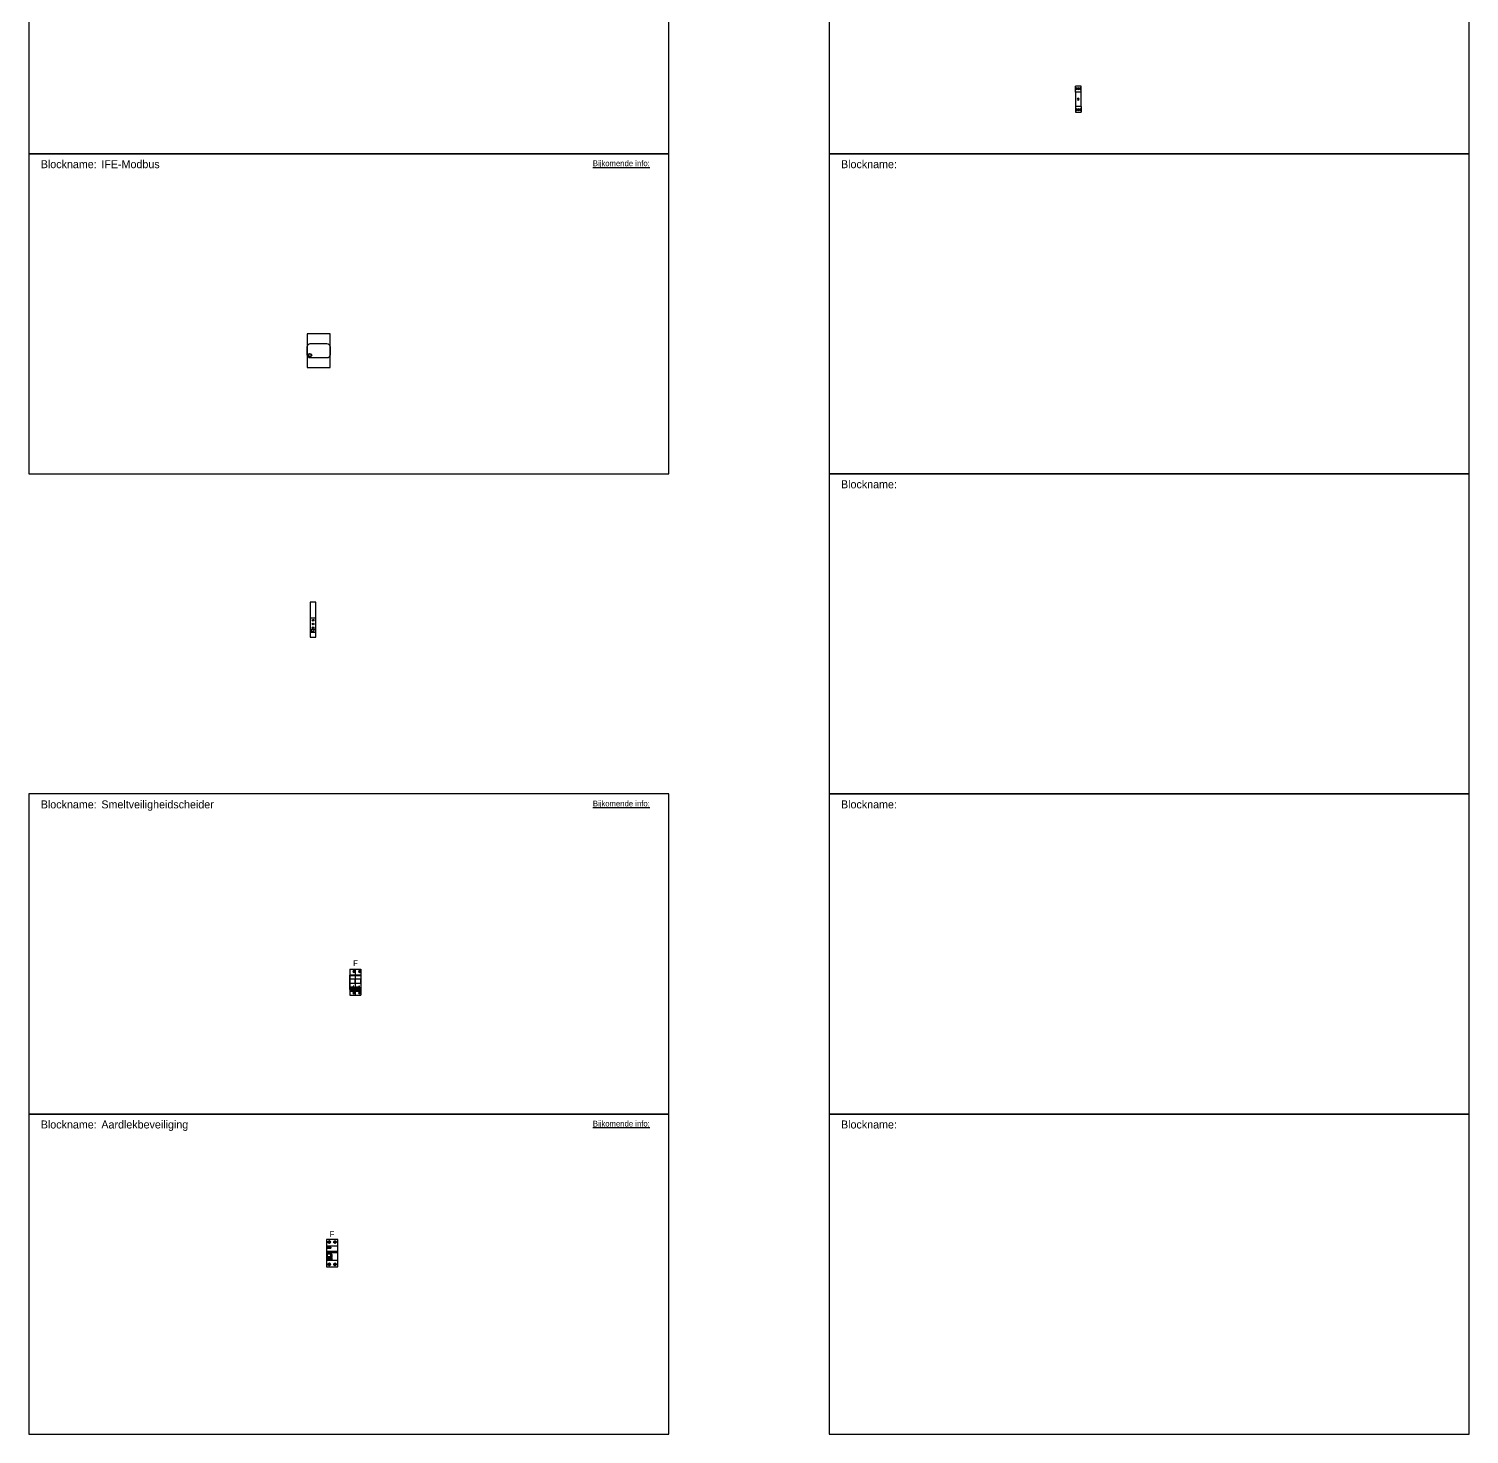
# Model space of a CAD drawing. Header units: millimetres. Extents: x -7152 to 5843, y -5056 to 10205.
# Drawn here: x 500 to 950, y 3300 to 3739 of the extents above; entities that cross this region are included whole.
import ezdxf
from ezdxf.enums import TextEntityAlignment as Align

# ---------------------------------------------------------------- set-up
doc = ezdxf.new("R2010")
doc.units = ezdxf.units.MM
doc.styles.get("Standard").update_dxf_attribs({"font": 'isoplus.shx'})

# ---------------------------------------------------------------- blocks, each defined once
blk = doc.blocks.new('*U418')
at = {"color": 0}
blk.add_lwpolyline([(0, 0), (200, 0), (200, 100), (0, 100)], close=True, dxfattribs=at)
blk.add_text('Blockname:', height=2.5, dxfattribs=at).set_placement((3.74, 98), align=Align.TOP_LEFT)
at = {"color": 0, "linetype": 'Continuous'}
blk.add_text('%%UBijkomende info:', height=1.8, dxfattribs=at).set_placement((176.22, 96.12))
at = {"color": 161, "linetype": 'Continuous', "ltscale": 15, "true_color": 0x8c9ff3}
blk.add_attdef('BLOCKNAME', (22.67, 95.5), '', height=2.5, dxfattribs=at)
blk = doc.blocks.new('IFE-Modbus')
at = {"color": 0}
blk.add_lwpolyline([(0, -5.25), (7.2, -5.25), (7.2, 5.25), (0, 5.25)], close=True, dxfattribs=at)
blk.add_lwpolyline([(6.2, -2.25), (1, -2.25, -0.414214), (0, -1.25), (0, 1.25, -0.414214), (1, 2.25), (6.2, 2.25, -0.414214), (7.2, 1.25), (7.2, -1.25, -0.414214)], format="xyb", close=True, dxfattribs=at)
for radius in [0.53, 0.416]:
    blk.add_circle((0.89, -1.38), radius, dxfattribs=at)
at = {"color": 1, "linetype": 'Continuous'}
blk.add_attdef('IFEBV', text='', height=1.8, rotation=90, dxfattribs=at).set_placement((3.6, 6.25), align=Align.MIDDLE_LEFT)
blk.add_attdef('IFEBH', text='', height=1.8, dxfattribs=at).set_placement((3.6, 5.65), align=Align.BOTTOM_CENTER)
blk.add_attdef('IFEOH', text='', height=1.8, dxfattribs=at).set_placement((3.6, -6.25), align=Align.TOP_CENTER)
blk.add_attdef('IFEOV', text='', height=1.8, rotation=90, dxfattribs=at).set_placement((3.6, -6.25), align=Align.MIDDLE_RIGHT)
blk = doc.blocks.new('IFM-Modbus')
at = {"color": 0, "linetype": 'Continuous', "ltscale": 15}
for p, q in [((0, 6.07), (1.8, 6.07)), ((0, 2.54), (1.8, 2.54)), ((0, 1.53), (1.8, 1.53))]:
    blk.add_line(p, q, dxfattribs=at)
blk.add_lwpolyline([(0, 0), (1.8, 0), (1.8, 10.9), (0, 10.9)], close=True, dxfattribs=at)
for centre, radius in [((0.92, 5.28), 0.265), ((0.81, 2), 0.355), ((0.92, 4.12), 0.265), ((0.92, 2.97), 0.265)]:
    blk.add_circle(centre, radius, dxfattribs=at)
at = {"color": 1, "linetype": 'Continuous'}
blk.add_attdef('IFMMBV', text='', height=1.8, rotation=90, dxfattribs=at).set_placement((0.9, 11.9), align=Align.MIDDLE_LEFT)
blk.add_attdef('IFMMBH', text='', height=1.8, dxfattribs=at).set_placement((0.9, 11.3), align=Align.BOTTOM_CENTER)
blk.add_attdef('IFMMOH', text='', height=1.8, dxfattribs=at).set_placement((0.9, -1), align=Align.TOP_CENTER)
blk.add_attdef('IFMMOV', text='', height=1.8, rotation=90, dxfattribs=at).set_placement((0.9, -1), align=Align.MIDDLE_RIGHT)
blk = doc.blocks.new('Smeltveiligheidscheider_')
for p, q in [((0, 4.05), (1.75, 4.05)), ((0, 4.05), (0, -4.05)), ((0, 2.24), (0.02, 2.24)), ((0, 2.09), (0.02, 2.09)), ((0, 2.07), (0.02, 2.07)), ((0, 0.84), (0.02, 0.84)), ((0.02, 2.04), (0.02, 2.24)), ((1.73, 2.24), (0.02, 2.24)), ((1.73, 2.04), (0.02, 2.04)), ((0.02, 0.91), (0.02, 2.04)), ((1.73, 0.91), (0.02, 0.91)), ((0.02, 0.38), (0.02, 0.91)), ((0.02, -0.44), (0.02, 0.38)), ((1.1, 3.38), (1.1, 3.27)), ((1.25, 3.38), (1.1, 3.38)), ((1.1, 3.27), (1.25, 3.27)), ((1.25, 3.63), (1.25, 3.38)), ((1.25, 3.01), (1.25, 3.27)), ((1.36, 3.63), (1.36, 3.38)), ((1.5, 3.38), (1.36, 3.38)), ((1.36, 3.01), (1.36, 3.27)), ((1.36, 3.27), (1.5, 3.27)), ((1.5, 3.27), (1.5, 3.38)), ((1.73, 2.24), (1.75, 2.24)), ((1.73, 2.04), (1.73, 2.24)), ((1.73, 2.09), (1.75, 2.09)), ((1.73, 2.07), (1.75, 2.07)), ((1.73, 2.04), (1.73, 0.91)), ((1.73, 0.38), (1.73, 0.91)), ((1.73, 0.84), (1.75, 0.84)), ((1.73, -0.44), (1.73, 0.38)), ((1.75, 4.05), (1.75, -4.05)), ((0, -0.84), (0.02, -0.84)), ((0, -2.04), (0.02, -2.04)), ((0, -2.24), (0.02, -2.24)), ((0, -4.05), (1.75, -4.05)), ((1.73, -0.44), (0.02, -0.44)), ((0.02, -2.05), (0.02, -0.44)), ((0.31, -2.05), (0.02, -2.05)), ((0.02, -2.24), (0.02, -2.05)), ((1.73, -2.24), (0.02, -2.24)), ((0.2, -2.77), (0.2, -2.31)), ((0.2, -2.31), (1.55, -2.31)), ((1.55, -2.33), (0.2, -2.33)), ((1.55, -2.43), (0.2, -2.43)), ((1.55, -2.46), (0.2, -2.46)), ((1.55, -2.62), (0.2, -2.62)), ((1.55, -2.65), (0.2, -2.65)), ((1.55, -2.75), (0.2, -2.75)), ((0.2, -2.77), (1.55, -2.77)), ((0.31, -2.05), (0.31, -1.59)), ((1.44, -1.59), (0.31, -1.59)), ((0.31, -1.61), (1.44, -1.61)), ((0.31, -1.71), (1.44, -1.71)), ((0.31, -1.74), (1.44, -1.74)), ((0.31, -1.89), (1.44, -1.89)), ((0.31, -1.93), (1.44, -1.93)), ((0.31, -2.03), (1.44, -2.03)), ((1.44, -2.05), (0.31, -2.05)), ((1.1, -3.26), (1.1, -3.38)), ((1.25, -3.26), (1.1, -3.26)), ((1.1, -3.38), (1.25, -3.38)), ((1.25, -3.01), (1.25, -3.26)), ((1.25, -3.63), (1.25, -3.38)), ((1.36, -3.01), (1.36, -3.26)), ((1.5, -3.26), (1.36, -3.26)), ((1.36, -3.63), (1.36, -3.38)), ((1.36, -3.38), (1.5, -3.38)), ((1.44, -2.05), (1.44, -1.59)), ((1.73, -2.05), (1.44, -2.05)), ((1.5, -3.38), (1.5, -3.26)), ((1.55, -2.77), (1.55, -2.31)), ((1.73, -0.44), (1.73, -2.05)), ((1.73, -0.84), (1.75, -0.84)), ((1.73, -2.04), (1.75, -2.04)), ((1.73, -2.24), (1.73, -2.05)), ((1.73, -2.24), (1.75, -2.24))]:
    blk.add_line(p, q)
for centre, radius, start, end in [((1.3, 3.32), 0.31, 0, 180), ((1.3, 3.32), 0.31, 180, 0), ((1.3, -3.32), 0.31, 0, 180), ((1.3, -3.32), 0.31, 180, 0), ((1.18, -1.35), 0.117, 0, 180), ((1.18, -1.35), 0.117, 180, 0)]:
    blk.add_arc(centre, radius, start, end)
blk = doc.blocks.new('*U440')
at = {"linetype": 'Continuous'}
for p in [(-0.02, 0.03), (1.73, 0.03)]:
    blk.add_blockref('Smeltveiligheidscheider_', p, dxfattribs=at)
at = {"color": 1, "linetype": 'Continuous'}
blk.add_attdef('F2PBV', text='', height=1.8, rotation=90, dxfattribs=at).set_placement((1.8, 5.15), align=Align.MIDDLE_LEFT)
blk.add_attdef('F2PBH', text='', height=1.8, dxfattribs=at).set_placement((1.8, 4.55), align=Align.BOTTOM_CENTER)
blk.add_attdef('F2POH', text='', height=1.8, dxfattribs=at).set_placement((1.8, -5.25), align=Align.TOP_CENTER)
blk.add_attdef('F2POV', text='', height=1.8, rotation=90, dxfattribs=at).set_placement((1.8, -5.25), align=Align.MIDDLE_RIGHT)
blk = doc.blocks.new('*U443')
for p, q in [((0, 2.35), (3.58, 2.35)), ((0, 0.6), (3.58, 0.6)), ((0, 0.56), (3.58, 0.56)), ((0, 0.26), (3.58, 0.26)), ((0, 0.18), (3.58, 0.18)), ((0.41, 1.88), (1.37, 1.88)), ((0.41, 1.88), (0.41, 1.52)), ((0.41, 1.52), (1.37, 1.52)), ((0.42, 1.88), (0.45, 1.85)), ((0.42, 1.53), (0.42, 1.88)), ((0.42, 1.88), (1.36, 1.88)), ((0.42, 1.53), (0.45, 1.55)), ((0.42, 1.53), (1.36, 1.53)), ((0.45, 1.55), (0.45, 1.85)), ((0.45, 1.85), (0.49, 1.85)), ((0.45, 1.55), (0.49, 1.55)), ((0.49, 1.85), (0.54, 1.85)), ((0.49, 1.55), (0.54, 1.55)), ((0.54, 3.55), (0.55, 3.57)), ((0.54, 3.53), (0.54, 3.55)), ((0.54, 3.52), (0.54, 3.53)), ((0.54, 3.5), (0.54, 3.52)), ((0.54, 3.48), (0.54, 3.5)), ((0.54, 3.46), (0.54, 3.48)), ((0.54, 3.45), (0.54, 3.46)), ((0.54, 3.43), (0.54, 3.45)), ((0.55, 3.41), (0.54, 3.43)), ((0.54, 1.85), (0.59, 1.85)), ((0.54, 1.55), (0.59, 1.55)), ((0.55, 3.58), (0.56, 3.6)), ((0.55, 3.57), (0.55, 3.58)), ((0.55, 3.4), (0.55, 3.41)), ((0.56, 3.38), (0.55, 3.4)), ((0.56, 3.61), (0.57, 3.63)), ((0.56, 3.6), (0.56, 3.61)), ((0.56, 3.37), (0.56, 3.38)), ((0.57, 3.35), (0.56, 3.37)), ((0.57, 3.63), (0.58, 3.65)), ((0.58, 3.33), (0.57, 3.35)), ((0.58, 3.66), (0.59, 3.68)), ((0.58, 3.65), (0.58, 3.66)), ((0.58, 3.32), (0.58, 3.33)), ((0.59, 3.31), (0.58, 3.32)), ((0.59, 3.68), (0.6, 3.69)), ((0.6, 3.29), (0.59, 3.31)), ((0.59, 1.85), (0.63, 1.85)), ((0.59, 1.55), (0.63, 1.55)), ((0.6, 3.69), (0.61, 3.7)), ((0.61, 3.28), (0.6, 3.29)), ((0.61, 3.7), (0.62, 3.72)), ((0.62, 3.26), (0.61, 3.28)), ((0.62, 3.72), (0.63, 3.73)), ((0.63, 3.25), (0.62, 3.26)), ((0.63, 3.73), (0.64, 3.74)), ((0.64, 3.24), (0.63, 3.25)), ((0.63, 1.85), (0.68, 1.85)), ((0.63, 1.55), (0.68, 1.55)), ((0.64, 3.74), (0.65, 3.75)), ((0.65, 3.23), (0.64, 3.24)), ((0.65, 3.75), (0.67, 3.76)), ((0.67, 3.22), (0.65, 3.23)), ((0.67, 3.76), (0.68, 3.78)), ((0.68, 3.2), (0.67, 3.22)), ((0.68, 3.78), (0.69, 3.79)), ((0.69, 3.19), (0.68, 3.2)), ((0.68, 1.85), (0.73, 1.85)), ((0.68, 1.55), (0.73, 1.55)), ((0.69, 3.79), (0.71, 3.79)), ((0.71, 3.19), (0.69, 3.19)), ((0.71, 3.79), (0.72, 3.8)), ((0.72, 3.18), (0.71, 3.19)), ((0.72, 3.8), (0.74, 3.81)), ((0.74, 3.17), (0.72, 3.18)), ((0.73, 3.56), (0.73, 3.42)), ((0.83, 3.56), (0.73, 3.56)), ((0.73, 3.42), (0.83, 3.42)), ((0.73, 1.85), (0.77, 1.85)), ((0.73, 1.55), (0.77, 1.55)), ((0.74, 3.81), (0.75, 3.82)), ((0.75, 3.16), (0.74, 3.17)), ((0.74, 1.75), (0.74, 1.81)), ((0.74, 1.81), (1.04, 1.81)), ((0.74, 1.75), (0.86, 1.75)), ((0.75, 3.82), (0.77, 3.83)), ((0.77, 3.15), (0.75, 3.16)), ((0.77, 3.83), (0.78, 3.83)), ((0.78, 3.15), (0.77, 3.15)), ((0.77, 1.85), (0.82, 1.85)), ((0.77, 1.55), (0.82, 1.55)), ((0.78, 3.83), (0.8, 3.84)), ((0.8, 3.14), (0.78, 3.15)), ((0.8, 3.84), (0.82, 3.84)), ((0.82, 3.14), (0.8, 3.14)), ((0.82, 3.84), (0.83, 3.84)), ((0.83, 3.14), (0.82, 3.14)), ((0.82, 1.85), (0.87, 1.85)), ((0.82, 1.55), (0.87, 1.55)), ((0.83, 3.84), (0.85, 3.85)), ((0.83, 3.84), (0.83, 3.56)), ((0.83, 3.14), (0.83, 3.42)), ((0.85, 3.13), (0.83, 3.14)), ((0.85, 3.85), (0.87, 3.85)), ((0.87, 3.13), (0.85, 3.13)), ((0.86, 1.59), (0.86, 1.75)), ((0.86, 1.59), (0.92, 1.59)), ((0.87, 3.85), (0.88, 3.85)), ((0.88, 3.13), (0.87, 3.13)), ((0.87, 1.85), (0.91, 1.85)), ((0.87, 1.55), (0.91, 1.55)), ((0.88, 3.85), (0.9, 3.85)), ((0.9, 3.13), (0.88, 3.13)), ((0.89, 0.02), (0.89, 0.14)), ((0.9, 3.85), (0.92, 3.85)), ((0.92, 3.13), (0.9, 3.13)), ((0.91, 1.85), (0.96, 1.85)), ((0.91, 1.55), (0.96, 1.55)), ((0.92, 3.85), (0.93, 3.85)), ((0.93, 3.13), (0.92, 3.13)), ((0.92, 1.75), (1.04, 1.75)), ((0.92, 1.59), (0.92, 1.75)), ((0.93, 3.85), (0.95, 3.85)), ((0.95, 3.13), (0.93, 3.13)), ((0.95, 3.85), (0.97, 3.84)), ((0.97, 3.14), (0.95, 3.13)), ((0.96, 1.85), (1.01, 1.85)), ((0.96, 1.55), (1.01, 1.55)), ((0.97, 3.84), (0.98, 3.84)), ((0.98, 3.14), (0.97, 3.14)), ((0.98, 3.84), (1, 3.84)), ((0.98, 3.84), (0.98, 3.56)), ((1.08, 3.56), (0.98, 3.56)), ((0.98, 3.14), (0.98, 3.42)), ((0.98, 3.42), (1.08, 3.42)), ((1, 3.14), (0.98, 3.14)), ((1, 3.84), (1.02, 3.83)), ((1.02, 3.15), (1, 3.14)), ((1.01, 1.85), (1.05, 1.85)), ((1.01, 1.55), (1.05, 1.55)), ((1.02, 3.83), (1.03, 3.83)), ((1.03, 3.15), (1.02, 3.15)), ((1.03, 3.83), (1.05, 3.82)), ((1.05, 3.16), (1.03, 3.15)), ((1.04, 1.75), (1.04, 1.81)), ((1.05, 3.82), (1.06, 3.81)), ((1.06, 3.17), (1.05, 3.16)), ((1.05, 1.85), (1.1, 1.85)), ((1.05, 1.55), (1.1, 1.55)), ((1.06, 3.81), (1.08, 3.8)), ((1.08, 3.18), (1.06, 3.17)), ((1.08, 3.8), (1.09, 3.79)), ((1.08, 3.42), (1.08, 3.56)), ((1.09, 3.19), (1.08, 3.18)), ((1.09, 3.79), (1.11, 3.79)), ((1.11, 3.19), (1.09, 3.19)), ((1.1, 1.85), (1.15, 1.85)), ((1.1, 1.55), (1.15, 1.55)), ((1.11, 3.79), (1.12, 3.78)), ((1.12, 3.2), (1.11, 3.19)), ((1.12, 3.78), (1.13, 3.76)), ((1.13, 3.22), (1.12, 3.2)), ((1.13, 3.76), (1.15, 3.75)), ((1.15, 3.23), (1.13, 3.22)), ((1.15, 3.75), (1.16, 3.74)), ((1.16, 3.24), (1.15, 3.23)), ((1.15, 1.85), (1.19, 1.85)), ((1.15, 1.55), (1.19, 1.55)), ((1.16, 3.74), (1.17, 3.73)), ((1.17, 3.25), (1.16, 3.24)), ((1.17, 3.73), (1.18, 3.72)), ((1.18, 3.26), (1.17, 3.25)), ((1.18, 3.72), (1.19, 3.7)), ((1.19, 3.28), (1.18, 3.26)), ((1.19, 3.7), (1.2, 3.69)), ((1.2, 3.29), (1.19, 3.28)), ((1.19, 1.85), (1.24, 1.85)), ((1.19, 1.55), (1.24, 1.55)), ((1.2, 3.69), (1.21, 3.68)), ((1.21, 3.31), (1.2, 3.29)), ((1.21, 3.68), (1.22, 3.66)), ((1.22, 3.32), (1.21, 3.31)), ((1.22, 3.66), (1.22, 3.65)), ((1.22, 3.65), (1.23, 3.63)), ((1.23, 3.35), (1.22, 3.33)), ((1.22, 3.33), (1.22, 3.32)), ((1.23, 3.63), (1.24, 3.61)), ((1.24, 3.37), (1.23, 3.35)), ((1.24, 3.61), (1.24, 3.6)), ((1.24, 3.6), (1.25, 3.58)), ((1.25, 3.4), (1.24, 3.38)), ((1.24, 3.38), (1.24, 3.37)), ((1.24, 1.85), (1.29, 1.85)), ((1.24, 1.55), (1.29, 1.55)), ((1.25, 3.58), (1.25, 3.57)), ((1.25, 3.57), (1.26, 3.55)), ((1.26, 3.43), (1.25, 3.41)), ((1.25, 3.41), (1.25, 3.4)), ((1.26, 3.55), (1.26, 3.53)), ((1.26, 3.53), (1.26, 3.52)), ((1.26, 3.52), (1.26, 3.5)), ((1.26, 3.5), (1.26, 3.48)), ((1.26, 3.48), (1.26, 3.46)), ((1.26, 3.46), (1.26, 3.45)), ((1.26, 3.45), (1.26, 3.43)), ((1.29, 1.85), (1.33, 1.85)), ((1.29, 1.55), (1.33, 1.55)), ((1.33, 1.85), (1.36, 1.88)), ((1.33, 1.55), (1.33, 1.85)), ((1.33, 1.55), (1.36, 1.53)), ((1.36, 1.53), (1.36, 1.88)), ((1.37, 1.88), (1.37, 1.52)), ((2.32, 3.55), (2.33, 3.57)), ((2.32, 3.53), (2.32, 3.55)), ((2.32, 3.52), (2.32, 3.53)), ((2.32, 3.5), (2.32, 3.52)), ((2.32, 3.48), (2.32, 3.5)), ((2.32, 3.46), (2.32, 3.48)), ((2.32, 3.45), (2.32, 3.46)), ((2.32, 3.43), (2.32, 3.45)), ((2.33, 3.41), (2.32, 3.43)), ((2.33, 3.58), (2.34, 3.6)), ((2.33, 3.57), (2.33, 3.58)), ((2.33, 3.4), (2.33, 3.41)), ((2.34, 3.38), (2.33, 3.4)), ((2.34, 3.61), (2.35, 3.63)), ((2.34, 3.6), (2.34, 3.61)), ((2.34, 3.37), (2.34, 3.38)), ((2.35, 3.35), (2.34, 3.37)), ((2.35, 3.63), (2.36, 3.65)), ((2.36, 3.33), (2.35, 3.35)), ((2.36, 3.66), (2.37, 3.68)), ((2.36, 3.65), (2.36, 3.66)), ((2.36, 3.32), (2.36, 3.33)), ((2.37, 3.31), (2.36, 3.32)), ((2.37, 3.68), (2.38, 3.69)), ((2.38, 3.29), (2.37, 3.31)), ((2.38, 3.69), (2.39, 3.7)), ((2.39, 3.28), (2.38, 3.29)), ((2.39, 3.7), (2.4, 3.72)), ((2.4, 3.26), (2.39, 3.28)), ((2.4, 3.72), (2.41, 3.73)), ((2.41, 3.25), (2.4, 3.26)), ((2.41, 3.73), (2.42, 3.74)), ((2.42, 3.24), (2.41, 3.25)), ((2.42, 3.74), (2.43, 3.75)), ((2.43, 3.23), (2.42, 3.24)), ((2.43, 3.75), (2.45, 3.76)), ((2.45, 3.22), (2.43, 3.23)), ((2.45, 3.76), (2.46, 3.78)), ((2.46, 3.2), (2.45, 3.22)), ((2.46, 3.78), (2.47, 3.79)), ((2.47, 3.19), (2.46, 3.2)), ((2.47, 3.79), (2.49, 3.79)), ((2.49, 3.19), (2.47, 3.19)), ((2.49, 3.79), (2.5, 3.8)), ((2.5, 3.18), (2.49, 3.19)), ((2.5, 3.8), (2.52, 3.81)), ((2.5, 3.56), (2.5, 3.42)), ((2.61, 3.56), (2.5, 3.56)), ((2.5, 3.42), (2.61, 3.42)), ((2.52, 3.17), (2.5, 3.18)), ((2.52, 3.81), (2.53, 3.82)), ((2.53, 3.16), (2.52, 3.17)), ((2.53, 3.82), (2.55, 3.83)), ((2.55, 3.15), (2.53, 3.16)), ((2.55, 3.83), (2.56, 3.83)), ((2.56, 3.15), (2.55, 3.15)), ((2.56, 3.83), (2.58, 3.84)), ((2.58, 3.14), (2.56, 3.15)), ((2.58, 3.84), (2.6, 3.84)), ((2.6, 3.14), (2.58, 3.14)), ((2.6, 3.84), (2.61, 3.84)), ((2.61, 3.14), (2.6, 3.14)), ((2.61, 3.84), (2.63, 3.85)), ((2.61, 3.84), (2.61, 3.56)), ((2.61, 3.14), (2.61, 3.42)), ((2.63, 3.13), (2.61, 3.14)), ((2.63, 3.85), (2.65, 3.85)), ((2.65, 3.13), (2.63, 3.13)), ((2.65, 3.85), (2.66, 3.85)), ((2.66, 3.13), (2.65, 3.13)), ((2.66, 3.85), (2.68, 3.85)), ((2.68, 3.13), (2.66, 3.13)), ((2.68, 3.85), (2.7, 3.85)), ((2.7, 3.13), (2.68, 3.13)), ((2.7, 3.85), (2.71, 3.85)), ((2.71, 3.13), (2.7, 3.13)), ((2.71, 3.85), (2.73, 3.85)), ((2.73, 3.13), (2.71, 3.13)), ((2.73, 3.85), (2.75, 3.84)), ((2.75, 3.14), (2.73, 3.13)), ((2.75, 3.84), (2.76, 3.84)), ((2.75, 3.84), (2.75, 3.56)), ((2.86, 3.56), (2.75, 3.56)), ((2.75, 3.14), (2.75, 3.42)), ((2.75, 3.42), (2.86, 3.42)), ((2.76, 3.14), (2.75, 3.14)), ((2.76, 3.84), (2.78, 3.84)), ((2.78, 3.14), (2.76, 3.14)), ((2.78, 3.84), (2.8, 3.83)), ((2.8, 3.15), (2.78, 3.14)), ((2.8, 3.83), (2.81, 3.83)), ((2.81, 3.15), (2.8, 3.15)), ((2.81, 3.83), (2.83, 3.82)), ((2.83, 3.16), (2.81, 3.15)), ((2.83, 3.82), (2.84, 3.81)), ((2.84, 3.17), (2.83, 3.16)), ((2.84, 3.81), (2.86, 3.8)), ((2.86, 3.18), (2.84, 3.17)), ((2.86, 3.8), (2.87, 3.79)), ((2.86, 3.42), (2.86, 3.56)), ((2.87, 3.19), (2.86, 3.18)), ((2.87, 3.79), (2.89, 3.79)), ((2.89, 3.19), (2.87, 3.19)), ((2.89, 3.79), (2.9, 3.78)), ((2.9, 3.2), (2.89, 3.19)), ((2.9, 3.78), (2.91, 3.76)), ((2.91, 3.22), (2.9, 3.2)), ((2.91, 3.76), (2.93, 3.75)), ((2.93, 3.23), (2.91, 3.22)), ((2.93, 3.75), (2.94, 3.74)), ((2.94, 3.24), (2.93, 3.23)), ((2.94, 3.74), (2.95, 3.73)), ((2.95, 3.25), (2.94, 3.24)), ((2.95, 3.73), (2.96, 3.72)), ((2.96, 3.26), (2.95, 3.25)), ((2.96, 3.72), (2.97, 3.7)), ((2.97, 3.28), (2.96, 3.26)), ((2.97, 3.7), (2.98, 3.69)), ((2.98, 3.29), (2.97, 3.28)), ((2.98, 3.69), (2.99, 3.68)), ((2.99, 3.31), (2.98, 3.29)), ((2.99, 3.68), (3, 3.66)), ((3, 3.32), (2.99, 3.31)), ((3, 3.66), (3, 3.65)), ((3, 3.65), (3.01, 3.63)), ((3.01, 3.35), (3, 3.33)), ((3, 3.33), (3, 3.32)), ((3.01, 3.63), (3.02, 3.61)), ((3.02, 3.37), (3.01, 3.35)), ((3.02, 3.61), (3.02, 3.6)), ((3.02, 3.6), (3.03, 3.58)), ((3.03, 3.4), (3.02, 3.38)), ((3.02, 3.38), (3.02, 3.37)), ((3.03, 3.58), (3.03, 3.57)), ((3.03, 3.57), (3.04, 3.55)), ((3.04, 3.43), (3.03, 3.41)), ((3.03, 3.41), (3.03, 3.4)), ((3.04, 3.55), (3.04, 3.53)), ((3.04, 3.53), (3.04, 3.52)), ((3.04, 3.52), (3.04, 3.5)), ((3.04, 3.5), (3.04, 3.48)), ((3.04, 3.48), (3.04, 3.46)), ((3.04, 3.46), (3.04, 3.45)), ((3.04, 3.45), (3.04, 3.43)), ((0, -0.57), (0, -1.02)), ((0, -2.15), (3.58, -2.15)), ((1.73, -1.3), (0.06, -1.3)), ((1.73, -1.93), (0.06, -1.93)), ((0.06, -1.3), (0.06, -1.33)), ((0.06, -1.33), (0.06, -1.38)), ((0.06, -1.33), (1.73, -1.33)), ((0.06, -1.38), (0.06, -1.85)), ((0.06, -1.38), (1.73, -1.38)), ((0.06, -1.91), (0.06, -1.85)), ((1.73, -1.85), (0.06, -1.85)), ((0.06, -1.91), (0.06, -1.92)), ((1.73, -1.91), (0.06, -1.91)), ((0.06, -1.93), (0.06, -1.92)), ((0.39, -1.3), (0.39, -0.06)), ((0.39, -0.22), (1.39, -0.22)), ((0.39, -1.08), (0.43, -1.08)), ((0.43, -1.08), (0.43, -1.3)), ((0.43, -1.08), (1.36, -1.08)), ((0.54, -3.43), (0.55, -3.41)), ((0.54, -3.45), (0.54, -3.43)), ((0.54, -3.46), (0.54, -3.45)), ((0.54, -3.48), (0.54, -3.46)), ((0.54, -3.5), (0.54, -3.48)), ((0.54, -3.52), (0.54, -3.5)), ((0.54, -3.53), (0.54, -3.52)), ((0.54, -3.55), (0.54, -3.53)), ((0.55, -3.57), (0.54, -3.55)), ((0.55, -3.4), (0.56, -3.38)), ((0.55, -3.41), (0.55, -3.4)), ((0.55, -3.58), (0.55, -3.57)), ((0.56, -3.6), (0.55, -3.58)), ((0.56, -3.37), (0.57, -3.35)), ((0.56, -3.38), (0.56, -3.37)), ((0.56, -3.61), (0.56, -3.6)), ((0.57, -3.63), (0.56, -3.61)), ((0.57, -3.35), (0.58, -3.33)), ((0.58, -3.65), (0.57, -3.63)), ((0.58, -3.32), (0.59, -3.31)), ((0.58, -3.33), (0.58, -3.32)), ((0.58, -3.66), (0.58, -3.65)), ((0.59, -3.68), (0.58, -3.66)), ((0.59, -3.31), (0.6, -3.29)), ((0.6, -3.69), (0.59, -3.68)), ((0.6, -3.29), (0.61, -3.28)), ((0.61, -3.7), (0.6, -3.69)), ((0.61, -3.28), (0.62, -3.26)), ((0.62, -3.72), (0.61, -3.7)), ((0.62, -3.26), (0.63, -3.25)), ((0.63, -3.73), (0.62, -3.72)), ((0.63, -3.25), (0.64, -3.24)), ((0.64, -3.74), (0.63, -3.73)), ((0.64, -3.24), (0.65, -3.23)), ((0.65, -3.75), (0.64, -3.74)), ((0.65, -3.23), (0.67, -3.22)), ((0.67, -3.76), (0.65, -3.75)), ((0.67, -3.22), (0.68, -3.2)), ((0.68, -3.78), (0.67, -3.76)), ((0.68, -3.2), (0.69, -3.19)), ((0.69, -3.79), (0.68, -3.78)), ((0.69, -3.19), (0.71, -3.19)), ((0.71, -3.79), (0.69, -3.79)), ((0.71, -3.19), (0.72, -3.18)), ((0.72, -3.8), (0.71, -3.79)), ((0.72, -3.18), (0.74, -3.17)), ((0.74, -3.81), (0.72, -3.8)), ((0.73, -3.42), (0.73, -3.56)), ((0.83, -3.42), (0.73, -3.42)), ((0.73, -3.56), (0.83, -3.56)), ((0.74, -3.17), (0.75, -3.16)), ((0.75, -3.82), (0.74, -3.81)), ((0.75, -3.16), (0.77, -3.15)), ((0.77, -3.83), (0.75, -3.82)), ((0.77, -3.15), (0.78, -3.15)), ((0.78, -3.83), (0.77, -3.83)), ((0.78, -3.15), (0.8, -3.14)), ((0.8, -3.84), (0.78, -3.83)), ((0.8, -3.14), (0.82, -3.14)), ((0.82, -3.84), (0.8, -3.84)), ((0.82, -3.14), (0.83, -3.14)), ((0.83, -3.84), (0.82, -3.84)), ((0.83, -3.14), (0.85, -3.13)), ((0.83, -3.14), (0.83, -3.42)), ((0.83, -3.84), (0.83, -3.56)), ((0.85, -3.85), (0.83, -3.84)), ((0.85, -3.13), (0.87, -3.13)), ((0.87, -3.85), (0.85, -3.85)), ((0.87, -3.13), (0.88, -3.13)), ((0.88, -3.85), (0.87, -3.85)), ((0.88, -3.13), (0.9, -3.13)), ((0.9, -3.85), (0.88, -3.85)), ((0.9, -3.13), (0.92, -3.13)), ((0.92, -3.85), (0.9, -3.85)), ((0.92, -3.13), (0.93, -3.13)), ((0.93, -3.85), (0.92, -3.85)), ((0.93, -3.13), (0.95, -3.13)), ((0.95, -3.85), (0.93, -3.85)), ((0.95, -3.13), (0.97, -3.14)), ((0.97, -3.84), (0.95, -3.85)), ((0.97, -3.14), (0.98, -3.14)), ((0.98, -3.84), (0.97, -3.84)), ((0.98, -3.14), (1, -3.14)), ((0.98, -3.14), (0.98, -3.42)), ((1.08, -3.42), (0.98, -3.42)), ((0.98, -3.84), (0.98, -3.56)), ((0.98, -3.56), (1.08, -3.56)), ((1, -3.84), (0.98, -3.84)), ((1, -3.14), (1.02, -3.15)), ((1.02, -3.83), (1, -3.84)), ((1.02, -3.15), (1.03, -3.15)), ((1.03, -3.83), (1.02, -3.83)), ((1.03, -3.15), (1.05, -3.16)), ((1.05, -3.82), (1.03, -3.83)), ((1.05, -3.16), (1.06, -3.17)), ((1.06, -3.81), (1.05, -3.82)), ((1.06, -3.17), (1.08, -3.18)), ((1.08, -3.8), (1.06, -3.81)), ((1.08, -3.18), (1.09, -3.19)), ((1.08, -3.56), (1.08, -3.42)), ((1.09, -3.79), (1.08, -3.8)), ((1.09, -3.19), (1.11, -3.19)), ((1.11, -3.79), (1.09, -3.79)), ((1.11, -3.19), (1.12, -3.2)), ((1.12, -3.78), (1.11, -3.79)), ((1.12, -3.2), (1.13, -3.22)), ((1.13, -3.76), (1.12, -3.78)), ((1.13, -3.22), (1.15, -3.23)), ((1.15, -3.75), (1.13, -3.76)), ((1.15, -3.23), (1.16, -3.24)), ((1.16, -3.74), (1.15, -3.75)), ((1.16, -3.24), (1.17, -3.25)), ((1.17, -3.73), (1.16, -3.74)), ((1.17, -3.25), (1.18, -3.26)), ((1.18, -3.72), (1.17, -3.73)), ((1.18, -3.26), (1.19, -3.28)), ((1.19, -3.7), (1.18, -3.72)), ((1.19, -3.28), (1.2, -3.29)), ((1.2, -3.69), (1.19, -3.7)), ((1.2, -3.29), (1.21, -3.31)), ((1.21, -3.68), (1.2, -3.69)), ((1.21, -3.31), (1.22, -3.32)), ((1.22, -3.66), (1.21, -3.68)), ((1.22, -3.32), (1.22, -3.33)), ((1.22, -3.33), (1.23, -3.35)), ((1.23, -3.63), (1.22, -3.65)), ((1.22, -3.65), (1.22, -3.66)), ((1.23, -3.35), (1.24, -3.37)), ((1.24, -3.61), (1.23, -3.63)), ((1.24, -3.37), (1.24, -3.38)), ((1.24, -3.38), (1.25, -3.4)), ((1.25, -3.58), (1.24, -3.6)), ((1.24, -3.6), (1.24, -3.61)), ((1.25, -3.4), (1.25, -3.41)), ((1.25, -3.41), (1.26, -3.43)), ((1.26, -3.55), (1.25, -3.57)), ((1.25, -3.57), (1.25, -3.58)), ((1.26, -3.43), (1.26, -3.45)), ((1.26, -3.45), (1.26, -3.46)), ((1.26, -3.46), (1.26, -3.48)), ((1.26, -3.48), (1.26, -3.5)), ((1.26, -3.5), (1.26, -3.52)), ((1.26, -3.52), (1.26, -3.53)), ((1.26, -3.53), (1.26, -3.55)), ((1.36, -1.08), (1.39, -1.08)), ((1.36, -1.08), (1.36, -1.3)), ((1.39, -1.3), (1.39, -0.06)), ((1.73, -1.3), (1.73, -1.33)), ((1.73, -1.33), (1.73, -1.38)), ((1.73, -1.38), (1.73, -1.85)), ((1.73, -1.85), (1.73, -1.91)), ((1.73, -1.91), (1.73, -1.92)), ((1.73, -1.93), (1.73, -1.92)), ((2.32, -3.43), (2.33, -3.41)), ((2.32, -3.45), (2.32, -3.43)), ((2.32, -3.46), (2.32, -3.45)), ((2.32, -3.48), (2.32, -3.46)), ((2.32, -3.5), (2.32, -3.48)), ((2.32, -3.52), (2.32, -3.5)), ((2.32, -3.53), (2.32, -3.52)), ((2.32, -3.55), (2.32, -3.53)), ((2.33, -3.57), (2.32, -3.55)), ((2.33, -3.4), (2.34, -3.38)), ((2.33, -3.41), (2.33, -3.4)), ((2.33, -3.58), (2.33, -3.57)), ((2.34, -3.6), (2.33, -3.58)), ((2.34, -3.37), (2.35, -3.35)), ((2.34, -3.38), (2.34, -3.37)), ((2.34, -3.61), (2.34, -3.6)), ((2.35, -3.63), (2.34, -3.61)), ((2.35, -3.35), (2.36, -3.33)), ((2.36, -3.65), (2.35, -3.63)), ((2.36, -3.32), (2.37, -3.31)), ((2.36, -3.33), (2.36, -3.32)), ((2.36, -3.66), (2.36, -3.65)), ((2.37, -3.68), (2.36, -3.66)), ((2.37, -3.31), (2.38, -3.29)), ((2.38, -3.69), (2.37, -3.68)), ((2.38, -3.29), (2.39, -3.28)), ((2.39, -3.7), (2.38, -3.69)), ((2.39, -3.28), (2.4, -3.26)), ((2.4, -3.72), (2.39, -3.7)), ((2.4, -3.26), (2.41, -3.25)), ((2.41, -3.73), (2.4, -3.72)), ((2.41, -3.25), (2.42, -3.24)), ((2.42, -3.74), (2.41, -3.73)), ((2.42, -3.24), (2.43, -3.23)), ((2.43, -3.75), (2.42, -3.74)), ((2.43, -3.23), (2.45, -3.22)), ((2.45, -3.76), (2.43, -3.75)), ((2.45, -3.22), (2.46, -3.2)), ((2.46, -3.78), (2.45, -3.76)), ((2.46, -3.2), (2.47, -3.19)), ((2.47, -3.79), (2.46, -3.78)), ((2.47, -3.19), (2.49, -3.19)), ((2.49, -3.79), (2.47, -3.79)), ((2.49, -3.19), (2.5, -3.18)), ((2.5, -3.8), (2.49, -3.79)), ((2.5, -3.18), (2.52, -3.17)), ((2.5, -3.42), (2.5, -3.56)), ((2.61, -3.42), (2.5, -3.42)), ((2.5, -3.56), (2.61, -3.56)), ((2.52, -3.81), (2.5, -3.8)), ((2.52, -3.17), (2.53, -3.16)), ((2.53, -3.82), (2.52, -3.81)), ((2.53, -3.16), (2.55, -3.15)), ((2.55, -3.83), (2.53, -3.82)), ((2.55, -3.15), (2.56, -3.15)), ((2.56, -3.83), (2.55, -3.83)), ((2.56, -3.15), (2.58, -3.14)), ((2.58, -3.84), (2.56, -3.83)), ((2.58, -3.14), (2.6, -3.14)), ((2.6, -3.84), (2.58, -3.84)), ((2.6, -3.14), (2.61, -3.14)), ((2.61, -3.84), (2.6, -3.84)), ((2.61, -3.14), (2.63, -3.13)), ((2.61, -3.14), (2.61, -3.42)), ((2.61, -3.84), (2.61, -3.56)), ((2.63, -3.85), (2.61, -3.84)), ((2.63, -3.13), (2.65, -3.13)), ((2.65, -3.85), (2.63, -3.85)), ((2.65, -3.13), (2.66, -3.13)), ((2.66, -3.85), (2.65, -3.85)), ((2.66, -3.13), (2.68, -3.13)), ((2.68, -3.85), (2.66, -3.85)), ((2.68, -3.13), (2.7, -3.13)), ((2.7, -3.85), (2.68, -3.85)), ((2.7, -3.13), (2.71, -3.13)), ((2.71, -3.85), (2.7, -3.85)), ((2.71, -3.13), (2.73, -3.13)), ((2.73, -3.85), (2.71, -3.85)), ((2.73, -3.13), (2.75, -3.14)), ((2.75, -3.84), (2.73, -3.85)), ((2.75, -3.14), (2.76, -3.14)), ((2.75, -3.14), (2.75, -3.42)), ((2.86, -3.42), (2.75, -3.42)), ((2.75, -3.84), (2.75, -3.56)), ((2.75, -3.56), (2.86, -3.56)), ((2.76, -3.84), (2.75, -3.84)), ((2.76, -3.14), (2.78, -3.14)), ((2.78, -3.84), (2.76, -3.84)), ((2.78, -3.14), (2.8, -3.15)), ((2.8, -3.83), (2.78, -3.84)), ((2.8, -3.15), (2.81, -3.15)), ((2.81, -3.83), (2.8, -3.83)), ((2.81, -3.15), (2.83, -3.16)), ((2.83, -3.82), (2.81, -3.83)), ((2.83, -3.16), (2.84, -3.17)), ((2.84, -3.81), (2.83, -3.82)), ((2.84, -3.17), (2.86, -3.18)), ((2.86, -3.8), (2.84, -3.81)), ((2.86, -3.18), (2.87, -3.19)), ((2.86, -3.56), (2.86, -3.42)), ((2.87, -3.79), (2.86, -3.8)), ((2.87, -3.19), (2.89, -3.19)), ((2.89, -3.79), (2.87, -3.79)), ((2.89, -3.19), (2.9, -3.2)), ((2.9, -3.78), (2.89, -3.79)), ((2.9, -3.2), (2.91, -3.22)), ((2.91, -3.76), (2.9, -3.78)), ((2.91, -3.22), (2.93, -3.23)), ((2.93, -3.75), (2.91, -3.76)), ((2.93, -3.23), (2.94, -3.24)), ((2.94, -3.74), (2.93, -3.75)), ((2.94, -3.24), (2.95, -3.25)), ((2.95, -3.73), (2.94, -3.74)), ((2.95, -3.25), (2.96, -3.26)), ((2.96, -3.72), (2.95, -3.73)), ((2.96, -3.26), (2.97, -3.28)), ((2.97, -3.7), (2.96, -3.72)), ((2.97, -3.28), (2.98, -3.29)), ((2.98, -3.69), (2.97, -3.7)), ((2.98, -3.29), (2.99, -3.31)), ((2.99, -3.68), (2.98, -3.69)), ((2.99, -3.31), (3, -3.32)), ((3, -3.66), (2.99, -3.68)), ((3, -3.32), (3, -3.33)), ((3, -3.33), (3.01, -3.35)), ((3.01, -3.63), (3, -3.65)), ((3, -3.65), (3, -3.66)), ((3.01, -3.35), (3.02, -3.37)), ((3.02, -3.61), (3.01, -3.63)), ((3.02, -3.37), (3.02, -3.38)), ((3.02, -3.38), (3.03, -3.4)), ((3.03, -3.58), (3.02, -3.6)), ((3.02, -3.6), (3.02, -3.61)), ((3.03, -3.4), (3.03, -3.41)), ((3.03, -3.41), (3.04, -3.43)), ((3.04, -3.55), (3.03, -3.57)), ((3.03, -3.57), (3.03, -3.58)), ((3.04, -3.43), (3.04, -3.45)), ((3.04, -3.45), (3.04, -3.46)), ((3.04, -3.46), (3.04, -3.48)), ((3.04, -3.48), (3.04, -3.5)), ((3.04, -3.5), (3.04, -3.52)), ((3.04, -3.52), (3.04, -3.53)), ((3.04, -3.53), (3.04, -3.55))]:
    blk.add_line(p, q)
at = {"linetype": 'Continuous', "ltscale": 15}
blk.add_lwpolyline([(0, -4.24), (3.58, -4.24), (3.58, 4.24), (0, 4.24)], close=True, dxfattribs=at)
for points in [[(1.67, -1.3), (1.69, -1.26), (1.72, -1.22), (1.73, -1.18), (1.75, -1.14), (1.77, -1.1), (1.78, -1.06), (1.79, -1.01), (1.8, -0.97), (1.81, -0.93), (1.81, -0.88), (1.82, -0.84), (1.82, -0.79), (1.82, -0.75), (1.81, -0.7), (1.81, -0.66), (1.8, -0.62), (1.79, -0.57), (1.78, -0.53), (1.77, -0.49), (1.75, -0.44), (1.73, -0.4), (1.71, -0.36), (1.69, -0.32), (1.67, -0.29), (1.64, -0.25), (1.62, -0.21), (1.59, -0.18), (1.56, -0.15), (1.53, -0.11), (1.5, -0.08), (1.46, -0.06), (1.43, -0.03), (1.39, 0), (1.35, 0.02), (1.31, 0.04), (1.28, 0.06), (1.24, 0.08), (1.19, 0.09), (1.15, 0.11), (1.11, 0.12), (1.07, 0.13), (1.03, 0.13), (0.98, 0.14), (0.94, 0.14), (0.89, 0.14), (0.85, 0.14), (0.81, 0.14), (0.78, 0.14), (0.74, 0.13), (0.7, 0.12), (0.66, 0.11), (0.63, 0.1), (0.6, 0.09), (0.56, 0.08), (0.53, 0.07), (0.5, 0.05), (0.47, 0.04), (0.44, 0.02), (0.41, 0), (0.38, -0.02), (0.35, -0.04), (0.33, -0.06), (0.3, -0.08), (0.27, -0.1), (0.25, -0.12), (0.23, -0.15), (0.2, -0.17), (0.18, -0.2), (0.16, -0.23), (0.14, -0.26), (0.12, -0.28), (0.1, -0.31), (0.09, -0.34), (0.07, -0.37), (0.06, -0.41), (0.04, -0.44), (0.03, -0.47), (0.02, -0.5), (0.01, -0.54), (0, -0.57)], [(0, -1.02), (0.01, -1.07), (0.03, -1.12), (0.05, -1.16), (0.07, -1.21), (0.09, -1.25), (0.12, -1.3)]]:
    blk.add_lwpolyline(points)
for centre, start, end in [((0.9, 3.49), 173.9795, 180), ((0.9, 3.49), 180, 185.9635), ((0.9, 3.49), 126.0053, 137.9188), ((0.9, 3.49), 78.0243, 101.9661), ((0.9, 3.49), 258.021, 282.0247), ((0.9, 3.49), 306.0317, 317.9729), ((0.9, 3.49), 0, 6.0028), ((0.9, 3.49), 354.0188, 0), ((2.68, 3.49), 173.9795, 180), ((2.68, 3.49), 180, 185.9635), ((2.68, 3.49), 126.0053, 137.9188), ((2.68, 3.49), 78.0243, 101.9661), ((2.68, 3.49), 258.021, 282.0247), ((2.68, 3.49), 306.0317, 317.9729), ((2.68, 3.49), 0, 6.0028), ((2.68, 3.49), 354.0188, 0), ((0.9, -3.49), 174.0188, 180), ((0.9, -3.49), 180, 186.0028), ((0.9, -3.49), 149.9994, 161.9835), ((0.9, -3.49), 198.0484, 210.0404), ((0.9, -3.49), 126.0317, 137.9728), ((0.9, -3.49), 222.0708, 234.0049), ((0.9, -3.49), 112.4602, 113.6541), ((0.9, -3.49), 78.0209, 102.0247), ((0.9, -3.49), 258.0243, 281.9662), ((0.9, -3.49), 42.0193, 53.9754), ((0.9, -3.49), 306.0053, 317.9189), ((0.9, -3.49), 18.0015, 29.9862), ((0.9, -3.49), 329.9438, 341.9361), ((0.9, -3.49), 0, 5.9659), ((2.68, -3.49), 174.0188, 180), ((2.68, -3.49), 180, 186.0028), ((2.68, -3.49), 149.9994, 161.9835), ((2.68, -3.49), 198.0484, 210.0404), ((2.68, -3.49), 126.0317, 137.9728), ((2.68, -3.49), 222.0708, 234.0049), ((2.68, -3.49), 78.0209, 102.0247), ((2.68, -3.49), 258.0243, 281.9662), ((2.68, -3.49), 42.0193, 53.9754), ((2.68, -3.49), 306.0053, 317.9189), ((2.68, -3.49), 18.0015, 29.9862), ((2.68, -3.49), 329.9438, 341.9361), ((2.68, -3.49), 0, 5.9659)]:
    blk.add_arc(centre, 0.36, start, end)
for start_param, end_param in [(1.570796, 2.056986), (1.084607, 1.570796)]:
    blk.add_ellipse((0.89, -0.63), major_axis=(1.07, 0), ratio=0.611071, start_param=start_param, end_param=end_param)
at = {"color": 1, "linetype": 'Continuous'}
blk.add_attdef('F2PBV', text='', height=1.8, rotation=90, dxfattribs=at).set_placement((1.8, 5.15), align=Align.MIDDLE_LEFT)
blk.add_attdef('F2PBH', text='', height=1.8, dxfattribs=at).set_placement((1.8, 4.55), align=Align.BOTTOM_CENTER)
blk.add_attdef('F2POH', text='', height=1.8, dxfattribs=at).set_placement((1.8, -5.25), align=Align.TOP_CENTER)
blk.add_attdef('F2POV', text='', height=1.8, rotation=90, dxfattribs=at).set_placement((1.8, -5.25), align=Align.MIDDLE_RIGHT)
blk = doc.blocks.new('MagnetischeSchakelaar-20A')
at = {"color": 0}
for p, q in [((0, 2.24), (0, 4.04)), ((1.8, 4.04), (0, 4.04)), ((0, 2.24), (0, -2.24)), ((1.8, 2.24), (0, 2.24)), ((0.3, 3.34), (0.12, 3.34)), ((0.3, 3.24), (0.12, 3.24)), ((0.3, 3.34), (0.3, 3.4)), ((0.3, 3.4), (0.4, 3.4)), ((0.3, 3.18), (0.3, 3.24)), ((0.4, 3.18), (0.3, 3.18)), ((0.4, 3.4), (0.4, 3.34)), ((0.4, 3.34), (0.58, 3.34)), ((0.4, 3.24), (0.58, 3.24)), ((0.4, 3.24), (0.4, 3.18)), ((0.85, 3.34), (0.67, 3.34)), ((0.85, 3.24), (0.67, 3.24)), ((0.85, 3.34), (0.85, 3.4)), ((0.85, 3.4), (0.95, 3.4)), ((0.85, 3.18), (0.85, 3.24)), ((0.95, 3.18), (0.85, 3.18)), ((0.95, 3.4), (0.95, 3.34)), ((0.95, 3.34), (1.13, 3.34)), ((0.95, 3.24), (1.13, 3.24)), ((0.95, 3.24), (0.95, 3.18)), ((1.4, 3.34), (1.22, 3.34)), ((1.4, 3.24), (1.22, 3.24)), ((1.4, 3.34), (1.4, 3.4)), ((1.4, 3.4), (1.5, 3.4)), ((1.4, 3.18), (1.4, 3.24)), ((1.5, 3.18), (1.4, 3.18)), ((1.5, 3.4), (1.5, 3.34)), ((1.5, 3.34), (1.68, 3.34)), ((1.5, 3.24), (1.68, 3.24)), ((1.5, 3.24), (1.5, 3.18)), ((1.8, 2.24), (1.8, 4.04)), ((1.8, -2.24), (1.8, 2.24)), ((0, -2.24), (0, -4.04)), ((1.8, -2.24), (0, -2.24)), ((0, -4.04), (1.8, -4.04)), ((0.3, -3.24), (0.12, -3.24)), ((0.3, -3.34), (0.12, -3.34)), ((0.3, -3.24), (0.3, -3.18)), ((0.3, -3.18), (0.4, -3.18)), ((0.3, -3.4), (0.3, -3.34)), ((0.4, -3.4), (0.3, -3.4)), ((0.4, -3.18), (0.4, -3.24)), ((0.4, -3.24), (0.58, -3.24)), ((0.4, -3.34), (0.58, -3.34)), ((0.4, -3.34), (0.4, -3.4)), ((0.85, -3.24), (0.67, -3.24)), ((0.85, -3.34), (0.67, -3.34)), ((0.85, -3.24), (0.85, -3.18)), ((0.85, -3.18), (0.95, -3.18)), ((0.85, -3.4), (0.85, -3.34)), ((0.95, -3.4), (0.85, -3.4)), ((0.95, -3.18), (0.95, -3.24)), ((0.95, -3.24), (1.13, -3.24)), ((0.95, -3.34), (1.13, -3.34)), ((0.95, -3.34), (0.95, -3.4)), ((1.4, -3.24), (1.22, -3.24)), ((1.4, -3.34), (1.22, -3.34)), ((1.4, -3.24), (1.4, -3.18)), ((1.4, -3.18), (1.5, -3.18)), ((1.4, -3.4), (1.4, -3.34)), ((1.5, -3.4), (1.4, -3.4)), ((1.5, -3.18), (1.5, -3.24)), ((1.5, -3.24), (1.68, -3.24)), ((1.5, -3.34), (1.68, -3.34)), ((1.5, -3.34), (1.5, -3.4)), ((1.8, -2.24), (1.8, -4.04))]:
    blk.add_line(p, q, dxfattribs=at)
for centre, radius, start, end in [((0.35, 3.29), 0.25, 0, 180), ((0.35, 3.29), 0.25, 180, 0), ((0.35, 3.29), 0.24, 167.9753, 180), ((0.35, 3.29), 0.24, 180, 192.0247), ((0.8, 0), 0.3, 0, 180), ((0.8, 0), 0.295, 0, 180), ((0.8, 0), 0.3, 180, 0), ((0.8, 0), 0.295, 180, 0), ((0.35, 3.29), 0.24, 0, 12.0247), ((0.35, 3.29), 0.24, 347.9753, 0), ((0.9, 3.29), 0.25, 0, 180), ((0.9, 3.29), 0.25, 180, 0), ((0.9, 3.29), 0.24, 167.9753, 180), ((0.9, 3.29), 0.24, 180, 192.0247), ((0.9, 3.29), 0.24, 0, 12.0247), ((0.9, 3.29), 0.24, 347.9753, 0), ((1.45, 3.29), 0.25, 0, 180), ((1.45, 3.29), 0.25, 180, 0), ((1.45, 3.29), 0.24, 167.9753, 180), ((1.45, 3.29), 0.24, 180, 192.0247), ((1.45, 3.29), 0.24, 0, 12.0247), ((1.45, 3.29), 0.24, 347.9753, 0), ((0.35, -3.29), 0.25, 0, 180), ((0.35, -3.29), 0.25, 180, 0), ((0.35, -3.29), 0.24, 167.9753, 180), ((0.35, -3.29), 0.24, 180, 192.0247), ((0.35, -3.29), 0.24, 0, 12.0247), ((0.35, -3.29), 0.24, 347.9753, 0), ((0.9, -3.29), 0.25, 0, 180), ((0.9, -3.29), 0.25, 180, 0), ((0.9, -3.29), 0.24, 167.9753, 180), ((0.9, -3.29), 0.24, 180, 192.0247), ((0.9, -3.29), 0.24, 0, 12.0247), ((0.9, -3.29), 0.24, 347.9753, 0), ((1.45, -3.29), 0.25, 0, 180), ((1.45, -3.29), 0.25, 180, 0), ((1.45, -3.29), 0.24, 167.9753, 180), ((1.45, -3.29), 0.24, 180, 192.0247), ((1.45, -3.29), 0.24, 0, 12.0247), ((1.45, -3.29), 0.24, 347.9753, 0)]:
    blk.add_arc(centre, radius, start, end, dxfattribs=at)
at = {"color": 1, "linetype": 'Continuous'}
blk.add_attdef('TLN', text='', height=1.8, rotation=90, dxfattribs=at).set_placement((0.9, 5.54), align=Align.MIDDLE_LEFT)
blk.add_attdef('TBN', text='', height=1.8, rotation=90, dxfattribs=at).set_placement((0.9, -5.54), align=Align.MIDDLE_RIGHT)

msp = doc.modelspace()

# ---------------------------------------------------------------- linework, layer by layer
at = {"color": 110, "linetype": 'Continuous'}
msp.add_lwpolyline([(750, 3700), (950, 3700), (950, 3800), (750, 3800)], close=True, dxfattribs=at)
at = {"color": 160, "linetype": 'Continuous'}
for points in [[(750, 3600), (950, 3600), (950, 3700), (750, 3700)], [(750, 3500), (950, 3500), (950, 3600), (750, 3600)], [(750, 3400), (950, 3400), (950, 3500), (750, 3500)], [(750, 3300), (950, 3300), (950, 3400), (750, 3400)]]:
    msp.add_lwpolyline(points, close=True, dxfattribs=at)

# ---------------------------------------------------------------- block references
at = {"color": 110, "linetype": 'Continuous'}
for p, values in [((500, 3700), {'BLOCKNAME': 'NG...-ModulaireAutomaat'}), ((500, 3600), {'BLOCKNAME': 'IFE-Modbus'}), ((500, 3400), {'BLOCKNAME': 'Smeltveiligheidscheider'}), ((500, 3300), {'BLOCKNAME': 'Aardlekbeveiliging'})]:
    msp.add_blockref('*U418', p, dxfattribs=at).add_auto_attribs(values)
at = {"linetype": 'Continuous'}
for name, p in [('MagnetischeSchakelaar-20A', (827, 3717.04)), ('IFE-Modbus', (586.952, 3638.476))]:
    msp.add_blockref(name, p, dxfattribs=at)
at = {"color": 0, "linetype": 'Continuous'}
msp.add_blockref('IFM-Modbus', (587.889, 3548.997), dxfattribs=at)
at = {"linetype": 'Continuous', "ltscale": 15}
for name, p in [('*U440', (600.278, 3441.163)), ('*U443', (592.956, 3356.542))]:
    msp.add_blockref(name, p, dxfattribs=at).add_auto_attribs({'F2PBH': 'F'})

# ---------------------------------------------------------------- texts
at = {"color": 7}
for p in [(753.742, 3698), (753.742, 3598), (753.742, 3498), (753.742, 3398)]:
    msp.add_text('Blockname: ', height=2.5, dxfattribs=at).set_placement(p, align=Align.TOP_LEFT)

doc.saveas('drawing.dxf')
